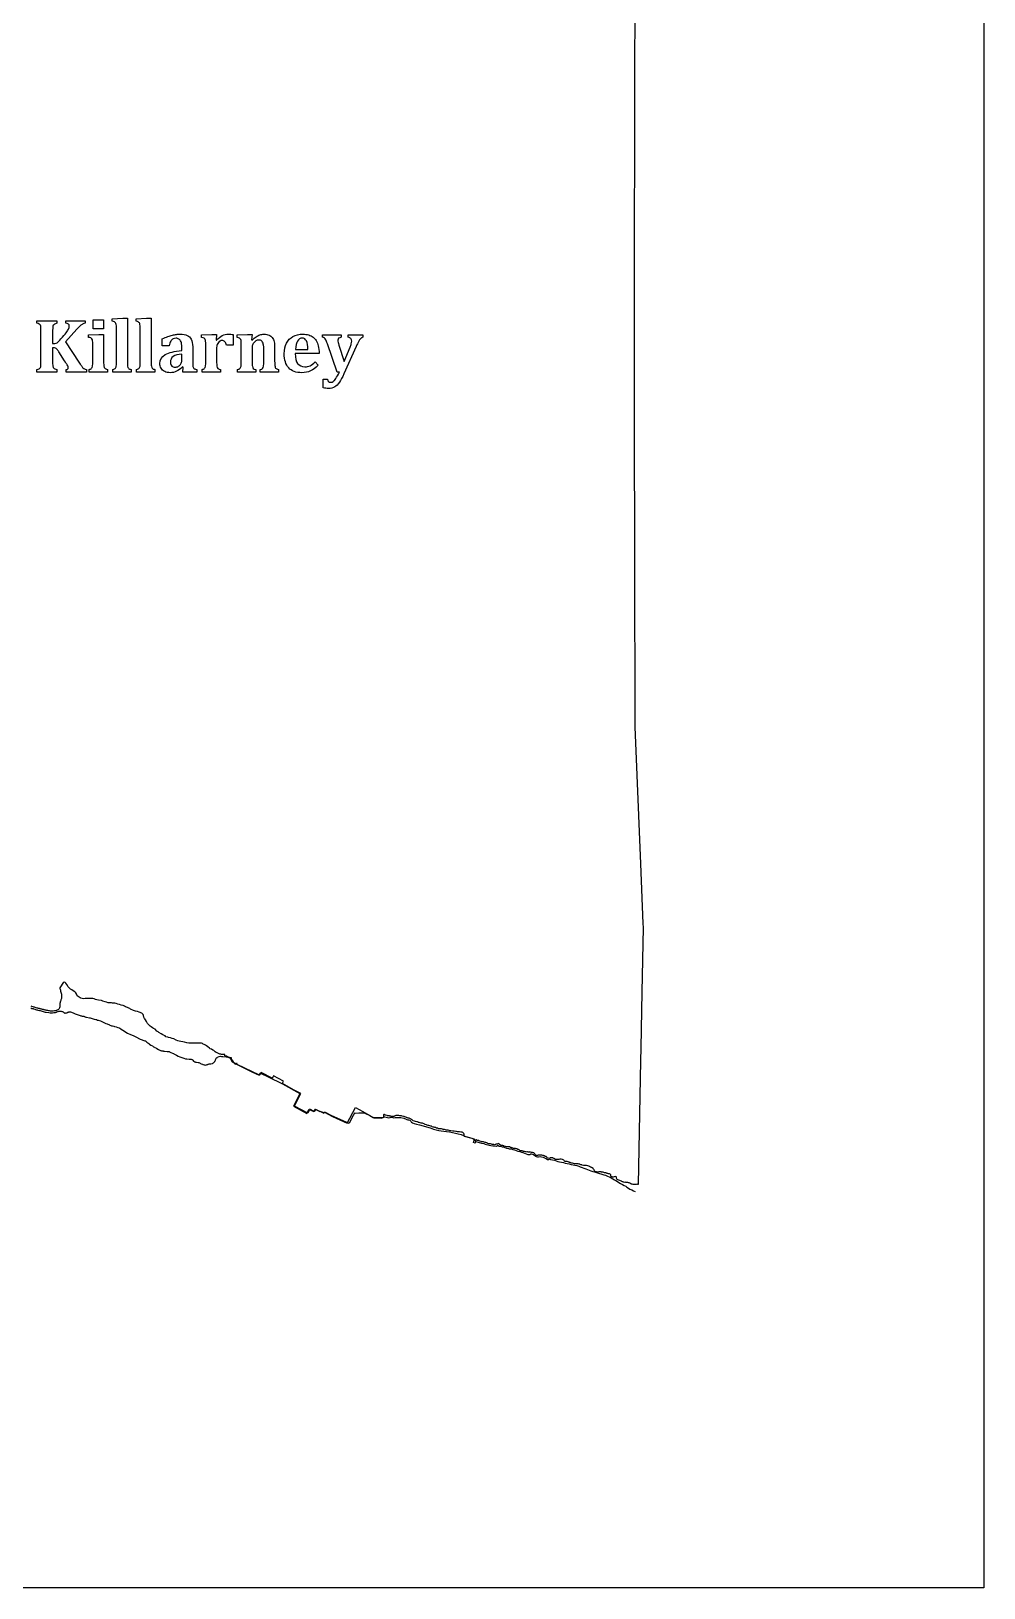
# Model space of a CAD drawing. Extents: x 0 to 800, y 146 to 730.
# Drawn here: x 705 to 800, y 146 to 301.3 of the extents above; entities that cross this region are included whole.
import ezdxf

# ---------------------------------------------------------------- set-up
doc = ezdxf.new("R2010")
doc.units = 0
doc.layers.get('0').update_dxf_attribs({"linetype": 'CONTINUOUS'})

msp = doc.modelspace()

# ---------------------------------------------------------------- linework, layer by layer
at = {"color": 7}
for points in [[(0, 730), (800, 730), (800, 146), (0, 146), (0, 730)], [(705.59056, 272.12548), (705.59056, 272.372984), (707.559312, 272.372984), (707.559312, 272.12548)], [(708.470496, 272.12548), (708.470496, 272.372984), (710.386744, 272.372984), (710.386744, 272.117984)], [(712.209544, 272.470496), (712.209544, 271.551752), (711.18204, 271.551752), (711.18204, 272.470496), (712.209544, 272.470496)], [(713.09808, 272.32424), (713.09808, 272.571744), (714.136832, 272.624224), (714.605584, 272.624224), (714.605792, 268.338)], [(715.46808, 272.32424), (715.46808, 272.571744), (716.506832, 272.624224), (716.975584, 272.624224), (716.975792, 268.338)], [(705.99176, 268.19548), (705.99176, 271.427984)], [(707.154256, 271.427984), (707.154256, 270.092984), (707.232976, 270.092984)], [(709.576744, 271.521768), (708.451744, 270.261768), (709.760792, 268.251752)], [(710.739552, 270.719216), (710.739552, 270.974216), (711.7708, 271.004216), (712.239552, 271.004216), (712.239552, 268.337968)], [(713.521776, 268.337968), (713.521776, 271.262968)], [(715.891776, 268.337968), (715.891776, 271.262968)], [(718.779592, 269.879224), (718.07084, 269.879224), (718.07084, 270.561728)], [(722.004544, 270.719232), (722.004544, 270.974232), (723.03204, 271.004232), (723.504544, 271.004232), (723.45204, 270.438)], [(723.45204, 270.438), (723.50076, 270.42672)], [(725.169512, 270.985496), (725.169512, 269.950496), (724.49076, 269.950496)], [(725.544608, 270.719216), (725.544608, 270.974216), (726.572104, 271.004216), (727.044608, 271.004216), (726.988368, 270.464216), (727.033328, 270.452936)], [(734.05704, 270.726776), (734.05704, 270.974272), (735.928296, 270.974272), (735.928296, 270.726776)], [(736.625816, 270.726776), (736.625816, 270.974272), (738.084568, 270.974272), (738.084568, 270.723024)], [(707.229496, 269.6842), (707.154536, 269.6842), (707.154536, 268.195448)], [(708.350744, 268.379216), (707.776992, 269.264216)], [(711.155816, 268.334248), (711.155816, 270.078)], [(720.032056, 269.39172), (720.032056, 269.747968)], [(720.035792, 268.401752), (720.035792, 269.024248)], [(721.11584, 269.77796), (721.11584, 268.315456)], [(722.420736, 268.334232), (722.420736, 269.87548)], [(723.504472, 269.534232), (723.504472, 268.337984)], [(725.9608, 268.334216), (725.9608, 269.875464)], [(727.044544, 269.78172), (727.044544, 268.337968)], [(728.207064, 268.334248), (728.207064, 269.335496)], [(729.290856, 269.710416), (729.290856, 268.33792)], [(733.719512, 269.103032), (731.342008, 269.103032)], [(731.360792, 269.508), (732.609544, 269.508)], [(735.744544, 267.254272), (735.530792, 267.254272), (734.55204, 270.07052)], [(735.684544, 269.954272), (736.224544, 268.31552), (736.820792, 269.751776)], [(737.420816, 269.808024), (736.198296, 267.085496)], [(707.559216, 267.501736), (707.559216, 267.254232), (705.590464, 267.254232), (705.590464, 267.501736)], [(710.52204, 267.498), (710.52204, 267.254248), (708.489544, 267.254248), (708.489544, 267.501752)], [(712.614528, 267.50176), (712.614528, 267.254256), (710.784528, 267.254256), (710.784544, 267.501752)], [(714.980776, 267.501752), (714.980776, 267.254248), (713.143272, 267.254248), (713.143272, 267.501752)], [(717.350776, 267.501752), (717.350776, 267.254248), (715.513272, 267.254248), (715.513272, 267.501752)], [(720.159544, 267.745496), (720.103304, 267.764216)], [(721.520808, 267.501736), (721.520808, 267.254232), (720.125808, 267.254232), (720.159544, 267.745496)], [(723.90196, 267.501736), (723.90196, 267.254232), (722.053208, 267.254232), (722.053208, 267.501736)], [(727.404528, 267.50172), (727.404528, 267.254216), (725.593272, 267.254216), (725.593272, 267.50172)], [(729.669544, 267.254248), (727.850792, 267.254248), (727.850792, 267.501752)], [(729.669584, 267.501656), (729.669544, 267.254248)], [(733.318264, 268.266784), (733.62204, 267.936752)], [(734.128296, 265.686776), (734.128296, 266.545528), (734.548296, 266.545528)]]:
    msp.add_lwpolyline(points, dxfattribs=at)
at = {"color": 1}
for points in [[(765.2, 303.159375), (765.184375, 297.759375), (765.175, 295.190625), (765.159375, 288.690625), (765.140625, 282.5125), (765.11875, 274.11875), (765.1375, 262.04375), (765.1375, 261.2), (765.159375, 249.59375), (765.159375, 248.75), (765.1875, 231.86875), (765.75625, 218.2125), (766.003125, 212.26875), (766.021875, 211.865625), (765.9, 205.415625), (765.796875, 199.84375), (765.771875, 198.55), (765.771875, 198.553125), (765.771875, 198.55), (765.546875, 186.215625)], [(765.546875, 186.215625), (765.503125, 186.24375), (765.425, 186.253125), (765.340625, 186.24375), (765.3, 186.23125), (765.228125, 186.215625), (765.175, 186.221875), (765.090625, 186.234375), (765.025, 186.240625), (764.940625, 186.25), (764.884375, 186.2625), (764.7875, 186.309375), (764.7, 186.35), (764.6375, 186.384375), (764.56875, 186.396875), (764.515625, 186.421875), (764.365625, 186.421875), (764.290625, 186.44375), (764.25625, 186.45), (764.16875, 186.440625), (764.0875, 186.459375), (764.040625, 186.4875), (763.9875, 186.509375), (763.896875, 186.528125), (763.875, 186.546875), (763.784375, 186.58125), (763.715625, 186.6125), (763.5, 186.696875), (763.44375, 186.734375), (763.36875, 186.86875), (763.36875, 186.953125), (763.35625, 186.990625), (763.228125, 187.028125), (763.146875, 187.003125), (763.05625, 186.959375), (763.015625, 186.959375), (762.9875, 186.971875), (762.95625, 186.978125), (762.85625, 187.00625), (762.821875, 187.046875), (762.809375, 187.084375), (762.815625, 187.153125), (762.815625, 187.18125), (762.809375, 187.20625), (762.746875, 187.2625), (762.66875, 187.29375), (762.590625, 187.3), (762.50625, 187.309375), (762.421875, 187.33125), (762.39375, 187.35), (762.309375, 187.38125), (762.1875, 187.4), (762.121875, 187.41875), (762.040625, 187.446875), (761.934375, 187.465625), (761.875, 187.475), (761.834375, 187.490625), (761.746875, 187.49375), (761.684375, 187.49375), (761.609375, 187.48125), (761.496875, 187.475), (761.36875, 187.48125), (761.3, 187.49375), (761.2375, 187.528125), (761.203125, 187.56875), (761.18125, 187.60625), (761.13125, 187.7), (761.0875, 187.76875), (761.04375, 187.8125), (760.878125, 187.91875), (760.771875, 187.965625), (760.665625, 188.021875), (760.6, 188.059375), (760.509375, 188.090625), (760.365625, 188.115625), (760.284375, 188.128125), (760.071875, 188.1375), (759.959375, 188.153125), (759.94375, 188.1625), (759.90625, 188.175), (759.8125, 188.190625), (759.765625, 188.209375), (759.70625, 188.246875), (759.6625, 188.259375), (759.55625, 188.275), (759.4875, 188.2875), (759.434375, 188.29375), (759.35625, 188.296875), (759.178125, 188.296875), (759.08125, 188.3125), (759, 188.34375), (758.909375, 188.3625), (758.834375, 188.38125), (758.7375, 188.415625), (758.69375, 188.41875), (758.65625, 188.440625), (758.621875, 188.465625), (758.553125, 188.4875), (758.453125, 188.521875), (758.39375, 188.525), (758.325, 188.521875), (758.278125, 188.521875), (758.221875, 188.53125), (758.18125, 188.571875), (758.15, 188.615625), (758.109375, 188.665625), (757.975, 188.725), (757.846875, 188.753125), (757.753125, 188.75), (757.709375, 188.740625), (757.6375, 188.728125), (757.6125, 188.73125), (757.51875, 188.71875), (757.409375, 188.7125), (757.403125, 188.7125), (757.365625, 188.721875), (757.30625, 188.7375), (757.215625, 188.778125), (757.15, 188.815625), (757.11875, 188.834375), (757.065625, 188.8625), (757.021875, 188.88125), (756.978125, 188.890625), (756.86875, 188.88125), (756.759375, 188.88125), (756.7125, 188.865625), (756.640625, 188.8375), (756.546875, 188.84375), (756.521875, 188.846875), (756.4625, 188.9), (756.425, 188.940625), (756.39375, 188.975), (756.3625, 189.00625), (756.334375, 189.015625), (756.26875, 189.03125), (756.159375, 189.090625), (756.090625, 189.115625), (756.034375, 189.128125), (755.93125, 189.140625), (755.815625, 189.15), (755.721875, 189.15), (755.678125, 189.159375), (755.621875, 189.15), (755.5625, 189.146875), (755.5, 189.13125), (755.425, 189.11875), (755.33125, 189.1375), (755.25625, 189.221875), (755.2375, 189.271875), (755.209375, 189.325), (755.165625, 189.365625), (755.115625, 189.39375), (755.003125, 189.409375), (754.903125, 189.41875), (754.803125, 189.440625), (754.74375, 189.46875), (754.725, 189.478125), (754.653125, 189.459375), (754.59375, 189.459375), (754.54375, 189.471875), (754.509375, 189.471875), (754.44375, 189.4625), (754.3625, 189.484375), (754.284375, 189.496875), (754.1875, 189.51875), (754.10625, 189.534375), (754.08125, 189.5375), (754.04375, 189.553125), (754.009375, 189.565625), (753.965625, 189.571875), (753.915625, 189.571875), (753.875, 189.58125), (753.834375, 189.575), (753.775, 189.584375), (753.725, 189.628125), (753.66875, 189.675), (753.609375, 189.703125), (753.5375, 189.734375), (753.440625, 189.778125), (753.3625, 189.790625), (753.2875, 189.80625), (753.2375, 189.809375), (753.203125, 189.809375), (753.1, 189.828125), (753.0375, 189.846875), (752.996875, 189.865625), (752.965625, 189.878125), (752.903125, 189.8875), (752.859375, 189.903125), (752.809375, 189.925), (752.778125, 189.95), (752.73125, 189.978125), (752.6375, 190), (752.571875, 189.990625), (752.5, 189.978125), (752.396875, 189.98125), (752.31875, 190.00625), (752.265625, 190.028125), (752.184375, 190.0625), (752.153125, 190.075), (752.109375, 190.09375), (752.046875, 190.103125), (752.00625, 190.103125), (751.95625, 190.109375), (751.8875, 190.121875), (751.834375, 190.146875), (751.765625, 190.184375), (751.71875, 190.228125), (751.66875, 190.28125), (751.5875, 190.303125), (751.528125, 190.275), (751.50625, 190.253125), (751.415625, 190.253125), (751.35, 190.24375), (751.3, 190.215625), (751.234375, 190.2), (751.1375, 190.20625), (751.05625, 190.21875), (750.98125, 190.234375), (750.90625, 190.246875), (750.809375, 190.271875), (750.7125, 190.28125), (750.625, 190.29375), (750.553125, 190.3125), (750.50625, 190.340625), (750.45625, 190.378125), (750.4125, 190.396875), (750.340625, 190.40625), (750.2625, 190.43125), (750.18125, 190.45), (750.109375, 190.46875), (750.034375, 190.478125), (749.946875, 190.5), (749.865625, 190.521875), (749.7625, 190.54375), (749.69375, 190.578125), (749.634375, 190.603125), (749.575, 190.6125), (749.50625, 190.621875), (749.45, 190.64375), (749.409375, 190.66875), (749.384375, 190.690625), (749.35625, 190.709375), (749.26875, 190.35), (749.125, 190.40625), (749.2125, 190.7625), (748.21875, 191.03125), (748.19375, 191.121875), (748.184375, 191.20625), (748.16875, 191.234375), (748.1375, 191.325), (748.096875, 191.378125), (748.065625, 191.425), (748, 191.44375), (747.940625, 191.453125), (747.859375, 191.453125), (747.715625, 191.471875), (747.646875, 191.48125), (747.50625, 191.490625), (747.415625, 191.503125), (747.35625, 191.51875), (747.1875, 191.5375), (747.046875, 191.55), (746.846875, 191.584375), (746.75625, 191.5875), (746.6875, 191.609375), (746.596875, 191.634375), (746.565625, 191.64375), (746.39375, 191.6625), (746.321875, 191.675), (746.234375, 191.7), (746.1, 191.721875), (746.03125, 191.746875), (745.9125, 191.775), (745.746875, 191.778125), (745.61875, 191.7875), (745.528125, 191.83125), (745.415625, 191.859375), (745.3125, 191.9), (745.271875, 191.91875), (745.190625, 191.9375), (745.096875, 191.959375), (744.990625, 191.99375), (744.9125, 192.034375), (744.915625, 192.04375), (744.853125, 192.059375), (744.753125, 192.071875), (744.6625, 192.1), (744.603125, 192.11875), (744.48125, 192.15625), (744.41875, 192.175), (744.29375, 192.221875), (744.228125, 192.259375), (744.19375, 192.26875), (744.1, 192.303125), (744.025, 192.334375), (743.9125, 192.346875), (743.803125, 192.375), (743.690625, 192.403125), (743.634375, 192.421875), (743.590625, 192.446875), (743.528125, 192.46875), (743.4625, 192.4875), (743.3375, 192.5125), (743.228125, 192.53125), (743.103125, 192.571875), (742.9875, 192.675), (742.940625, 192.715625), (742.89375, 192.753125), (742.85, 192.7875), (742.778125, 192.815625), (742.6875, 192.8375), (742.60625, 192.853125), (742.55, 192.875), (742.478125, 192.9), (742.41875, 192.9125), (742.359375, 192.940625), (742.271875, 192.984375), (742.2125, 192.996875), (742.1375, 193.0125), (742, 193.053125), (741.925, 193.065625), (741.83125, 193.084375), (741.765625, 193.090625), (741.68125, 193.1), (741.60625, 193.109375), (741.503125, 193.1125), (741.3875, 193.103125), (741.2875, 193.0625), (741.240625, 193.025), (741.14375, 193.00625), (741.04375, 193.009375), (740.984375, 193.015625), (740.921875, 193.021875), (740.865625, 193.034375), (740.784375, 193.053125), (740.740625, 193.0625), (740.7, 193.071875), (740.615625, 193.075), (740.55625, 193.090625), (740.50625, 193.103125), (740.390625, 193.1375), (740.328125, 193.159375), (740.275, 193.178125), (740.23125, 193.196875), (740.196875, 193.20625), (740.171875, 193.2125), (740.153125, 193.16875), (740.146875, 193.11875), (740.153125, 193.034375), (740.125, 192.875), (739.115625, 192.89375), (738.784375, 193.09375), (738.7, 193.1375), (738.609375, 193.184375), (738.50625, 193.221875), (738.446875, 193.253125), (738.371875, 193.278125), (738.240625, 193.328125), (738.115625, 193.3375), (737.9875, 193.34375), (737.678125, 193.353125), (737.36875, 193.325), (737.24375, 193.334375), (737, 192.88125), (736.70625, 192.30625), (734.978125, 193.09375), (734.30625, 193.459375), (734.25625, 193.34375), (733.859375, 193.525), (733.840625, 193.471875), (733.35, 193.696875), (733.240625, 193.509375), (732.784375, 193.728125), (732.5875, 193.340625), (731.259375, 194.025), (731.884375, 195.30625), (731.15625, 195.68125), (730.059375, 196.2875), (730.115625, 196.39375), (730.1875, 196.54375), (729.171875, 197.05625), (729.109375, 196.95), (729.053125, 196.828125), (727.934375, 197.3875), (727.903125, 197.365625), (727.771875, 197.128125), (725.55625, 198.190625), (725.56875, 198.228125), (725.534375, 198.246875), (725.546875, 198.28125), (725.48125, 198.3125), (725.4375, 198.246875), (725.3875, 198.284375), (725.371875, 198.29375), (725.309375, 198.321875), (725.26875, 198.35625), (725.21875, 198.40625), (725.184375, 198.475), (725.1375, 198.521875), (725.109375, 198.53125), (725.046875, 198.659375), (725.003125, 198.74375), (725.003125, 198.775), (724.996875, 198.8125), (724.9875, 198.853125), (724.959375, 198.86875), (724.909375, 198.86875), (724.84375, 198.878125), (724.803125, 198.8875), (724.75625, 198.8875), (724.684375, 198.91875), (724.603125, 198.946875), (724.578125, 198.965625), (724.496875, 199.01875), (724.315625, 199.05625), (724.328125, 199.190625), (724.15, 199.190625), (723.975, 199.209375), (723.909375, 199.228125), (723.825, 199.2375), (723.759375, 199.275), (723.55625, 199.35), (723.453125, 199.3875), (723.3625, 199.453125), (723.315625, 199.496875), (723.21875, 199.590625), (723.115625, 199.6375), (722.9875, 199.7125), (722.871875, 199.759375), (722.78125, 199.834375), (722.640625, 199.96875), (722.509375, 200.0625), (722.409375, 200.128125), (722.26875, 200.175), (722.146875, 200.240625), (722.103125, 200.2875), (722.009375, 200.325), (721.628125, 200.325), (721.453125, 200.315625), (721.284375, 200.315625), (720.71875, 200.334375), (720.53125, 200.3625), (720.3, 200.409375), (720.121875, 200.446875), (719.946875, 200.475), (719.76875, 200.5125), (719.628125, 200.559375), (719.4625, 200.63125), (719.246875, 200.74375), (719.08125, 200.8), (718.90625, 200.85625), (718.690625, 200.89375), (718.64375, 200.9125), (718.45625, 200.96875), (718.36875, 201.05625), (718.21875, 201.1125), (718.128125, 201.159375), (717.959375, 201.246875), (717.746875, 201.396875), (717.684375, 201.453125), (717.553125, 201.528125), (717.375, 201.70625), (717.20625, 201.790625), (717.125, 201.8375), (716.984375, 201.940625), (716.871875, 202.021875), (716.734375, 202.153125), (716.603125, 202.29375), (716.509375, 202.48125), (716.446875, 202.575), (716.4375, 202.621875), (716.325, 202.79375), (716.240625, 202.925), (716.2125, 203.1), (716.1875, 203.175), (716.046875, 203.30625), (715.796875, 203.428125), (715.61875, 203.475), (715.403125, 203.5125), (715.21875, 203.56875), (714.91875, 203.728125), (714.840625, 203.775), (714.740625, 203.81875), (714.628125, 203.884375), (714.51875, 203.93125), (714.425, 203.959375), (714.33125, 204.00625), (714.18125, 204.071875), (713.9875, 204.11875), (713.809375, 204.184375), (713.6625, 204.221875), (713.503125, 204.296875), (713.365625, 204.30625), (713.13125, 204.325), (713.021875, 204.34375), (712.703125, 204.3625), (712.5375, 204.428125), (712.38125, 204.45625), (712.146875, 204.509375), (712.009375, 204.565625), (711.7375, 204.61875), (711.559375, 204.646875), (711.421875, 204.69375), (711.290625, 204.740625), (711.146875, 204.7875), (710.965625, 204.778125), (710.7625, 204.778125), (710.575, 204.7875), (710.4125, 204.778125), (710.271875, 204.753125), (710.09375, 204.7875), (709.971875, 204.825), (709.89375, 204.85625), (709.790625, 204.90625), (709.6875, 204.978125), (709.6125, 205.05625), (709.565625, 205.16875), (709.4625, 205.346875), (709.353125, 205.43125), (709.190625, 205.55625), (709.0625, 205.64375), (708.946875, 205.71875), (708.83125, 205.8125), (708.703125, 205.95625), (708.575, 206.16875), (708.471875, 206.3125), (708.365625, 206.396875), (708.246875, 206.390625), (708.240625, 206.409375), (707.865625, 205.85), (707.8875, 205.78125), (707.91875, 205.7), (707.928125, 205.6125), (707.940625, 205.515625), (707.9875, 205.40625), (708.00625, 205.303125), (708.021875, 205.215625), (708.03125, 205.090625), (708.03125, 204.915625), (708.034375, 204.853125), (708.03125, 204.778125), (707.98125, 204.640625), (707.95625, 204.575), (707.9375, 204.521875), (707.89375, 204.4), (707.890625, 204.3625), (707.88125, 204.3), (707.875, 204.240625), (707.88125, 204.175), (707.88125, 204.090625), (707.875, 204.015625), (707.865625, 203.946875), (707.840625, 203.85625), (707.815625, 203.78125), (707.7875, 203.7125), (707.728125, 203.690625), (707.603125, 203.61875), (707.578125, 203.6), (707.53125, 203.578125), (707.46875, 203.559375), (707.4125, 203.54375), (707.328125, 203.540625), (707.203125, 203.521875), (707.11875, 203.521875), (707.05, 203.525), (706.94375, 203.53125), (706.85625, 203.54375), (706.771875, 203.55), (706.68125, 203.56875), (706.584375, 203.58125), (706.5, 203.60625), (706.45625, 203.60625), (706.403125, 203.61875), (706.340625, 203.64375), (706.284375, 203.65625), (706.240625, 203.665625), (706.19375, 203.68125), (706.134375, 203.69375), (706.06875, 203.703125), (706.003125, 203.728125), (705.946875, 203.7375), (705.8875, 203.75), (705.828125, 203.76875), (705.728125, 203.7875), (705.68125, 203.8), (705.60625, 203.828125), (705.503125, 203.853125), (705.40625, 203.884375), (705.340625, 203.9), (705.2625, 203.93125), (705.20625, 203.946875), (705.078125, 203.9875), (704.996875, 204.00625)]]:
    msp.add_lwpolyline(points, dxfattribs=at)
at = {"color": 3}
msp.add_lwpolyline([(704.96875, 203.840625), (705.084375, 203.796875), (705.140625, 203.78125), (705.215625, 203.765625), (705.259375, 203.75625), (705.3875, 203.725), (705.459375, 203.696875), (705.55, 203.6625), (705.575, 203.653125), (705.625, 203.64375), (705.690625, 203.628125), (705.8375, 203.58125), (705.9125, 203.56875), (706.225, 203.471875), (706.409375, 203.428125), (706.525, 203.403125), (706.76875, 203.36875), (706.909375, 203.35625), (707.1, 203.35), (707.153125, 203.353125), (707.26875, 203.371875), (707.384375, 203.38125), (707.425, 203.39375), (707.534375, 203.41875), (707.5875, 203.440625), (707.65625, 203.478125), (707.709375, 203.49375), (707.759375, 203.503125), (707.95, 203.509375), (707.996875, 203.50625), (708.075, 203.496875), (708.128125, 203.4875), (708.15, 203.478125), (708.19375, 203.453125), (708.228125, 203.425), (708.25625, 203.3875), (708.296875, 203.3625), (708.3375, 203.34375), (708.384375, 203.33125), (708.409375, 203.328125), (708.475, 203.340625), (708.5, 203.3375), (708.55, 203.34375), (708.6, 203.359375), (708.621875, 203.371875), (708.68125, 203.4125), (708.725, 203.43125), (708.74375, 203.4375), (708.890625, 203.4375), (708.94375, 203.434375), (709.034375, 203.415625), (709.10625, 203.39375), (709.215625, 203.35625), (709.409375, 203.265625), (709.5125, 203.203125), (709.584375, 203.175), (709.9, 203.071875), (709.971875, 203.053125), (710.04375, 203.0375), (710.090625, 203.028125), (710.1875, 203.021875), (710.2625, 203.0125), (710.309375, 202.996875), (710.33125, 202.9875), (710.453125, 202.928125), (710.5, 202.909375), (710.528125, 202.903125), (710.815625, 202.85625), (710.8875, 202.8375), (711.08125, 202.778125), (711.296875, 202.734375), (711.4625, 202.69375), (711.5375, 202.671875), (711.625, 202.634375), (711.709375, 202.603125), (711.909375, 202.5375), (712.05, 202.48125), (712.190625, 202.415625), (712.33125, 202.34375), (712.38125, 202.321875), (712.459375, 202.29375), (712.5875, 202.240625), (712.815625, 202.140625), (712.865625, 202.125), (712.95625, 202.084375), (713.025, 202.0625), (713.09375, 202.05), (713.10625, 202.05), (713.2625, 202.009375), (713.33125, 201.99375), (713.475, 201.946875), (713.640625, 201.9), (713.784375, 201.85), (713.8625, 201.8125), (713.95, 201.7625), (714.096875, 201.66875), (714.1625, 201.634375), (714.61875, 201.321875), (714.91875, 201.196875), (715.18125, 201.075), (715.440625, 200.946875), (715.884375, 200.709375), (716.346875, 200.56875), (716.3875, 200.55625), (716.40625, 200.546875), (716.5375, 200.434375), (716.740625, 200.275), (716.809375, 200.228125), (716.95625, 200.134375), (717.096875, 200.05), (717.221875, 199.971875), (717.296875, 199.909375), (717.340625, 199.8875), (717.434375, 199.85), (717.478125, 199.825), (717.546875, 199.78125), (717.715625, 199.684375), (717.78125, 199.65), (717.896875, 199.603125), (717.9375, 199.590625), (718.003125, 199.575), (718.165625, 199.54375), (718.21875, 199.5375), (718.321875, 199.53125), (718.578125, 199.5), (718.646875, 199.49375), (718.715625, 199.49375), (718.759375, 199.48125), (718.821875, 199.45625), (718.8625, 199.434375), (718.94375, 199.3875), (719.090625, 199.321875), (719.19375, 199.284375), (719.240625, 199.259375), (719.31875, 199.2125), (719.490625, 199.115625), (719.653125, 199.03125), (719.83125, 198.953125), (719.940625, 198.915625), (720.05, 198.884375), (720.228125, 198.840625), (720.415625, 198.778125), (720.440625, 198.778125), (720.55, 198.759375), (720.7625, 198.74375), (720.85625, 198.73125), (720.953125, 198.728125), (720.978125, 198.725), (721.040625, 198.69375), (721.059375, 198.68125), (721.121875, 198.615625), (721.209375, 198.5375), (721.26875, 198.496875), (721.3125, 198.471875), (721.35, 198.45625), (721.390625, 198.44375), (721.48125, 198.425), (721.671875, 198.4), (721.721875, 198.3875), (721.809375, 198.359375), (721.871875, 198.325), (721.890625, 198.3125), (721.975, 198.275), (722.084375, 198.215625), (722.125, 198.2), (722.15, 198.190625), (722.2625, 198.159375), (722.303125, 198.15), (722.325, 198.15), (722.371875, 198.146875), (722.490625, 198.15), (722.571875, 198.184375), (722.6125, 198.2125), (722.653125, 198.228125), (722.7, 198.240625), (722.771875, 198.25625), (722.81875, 198.2625), (722.8875, 198.2625), (722.934375, 198.265625), (723.05, 198.2875), (723.096875, 198.3), (723.1375, 198.321875), (723.19375, 198.35625), (723.228125, 198.3875), (723.2625, 198.421875), (723.325, 198.509375), (723.36875, 198.59375), (723.38125, 198.615625), (723.396875, 198.6625), (723.4125, 198.734375), (723.425, 198.75625), (723.46875, 198.815625), (723.503125, 198.85), (723.540625, 198.878125), (723.578125, 198.903125), (723.6, 198.915625), (723.75, 199.003125), (723.9, 199.034375), (723.996875, 199.003125), (724.1375, 198.990625), (724.45, 198.946875), (724.5625, 198.95), (724.865625, 198.8375), (725.0625, 198.4625), (725.175, 198.384375), (725.365625, 198.21875), (725.415625, 198.25), (727.00625, 197.459375), (727.74375, 197.121875), (727.890625, 197.346875), (728.646875, 196.978125), (730.065625, 196.25625), (731.8125, 195.315625), (731.171875, 194.0375), (732.5125, 193.325), (732.73125, 193.709375), (733.18125, 193.51875), (733.35625, 193.74375), (734.19375, 193.34375), (734.265625, 193.428125), (735.065625, 193.025), (736.503125, 192.334375), (737.353125, 193.9125), (738.06875, 193.49375), (739.171875, 192.89375), (739.925, 192.85), (740.003125, 192.86875), (740.1, 192.915625), (740.175, 192.965625), (740.271875, 192.99375), (740.403125, 192.953125), (740.55, 192.90625), (740.68125, 192.884375), (740.803125, 192.90625), (740.890625, 192.959375), (740.98125, 192.94375), (741.084375, 192.909375), (741.175, 192.8875), (741.3, 192.896875), (741.396875, 192.915625), (741.53125, 192.91875), (741.671875, 192.915625), (741.875, 192.896875), (742.16875, 192.828125), (742.4, 192.753125), (742.46875, 192.7125), (742.571875, 192.678125), (742.659375, 192.66875), (742.7625, 192.640625), (742.8375, 192.59375), (742.878125, 192.5375), (742.909375, 192.484375), (742.95, 192.4375), (743.046875, 192.390625), (743.2, 192.325), (743.41875, 192.246875), (743.740625, 192.165625), (744.7875, 191.878125), (745.115625, 191.759375), (745.65625, 191.6125), (745.903125, 191.565625), (746.41875, 191.51875), (746.71875, 191.46875), (747.021875, 191.415625), (747.334375, 191.34375), (747.6, 191.284375), (747.8875, 191.20625), (748.125, 191.1125), (748.246875, 191.05625), (749.040625, 190.815625), (749.23125, 190.728125), (749.253125, 190.659375), (749.284375, 190.5875), (749.346875, 190.53125), (749.44375, 190.49375), (749.58125, 190.453125), (749.91875, 190.346875), (749.959375, 190.3375), (750.1375, 190.30625), (750.271875, 190.2625), (750.409375, 190.234375), (750.534375, 190.178125), (750.671875, 190.140625), (750.85, 190.1125), (751.040625, 190.084375), (751.21875, 190.08125), (751.40625, 190.05625), (751.525, 190.10625), (751.56875, 190.103125), (751.640625, 190.05625), (751.684375, 190.04375), (751.771875, 190.046875), (751.8125, 190.0375), (751.984375, 189.984375), (752.075, 189.984375), (752.24375, 189.921875), (752.41875, 189.8625), (752.590625, 189.8125), (752.68125, 189.8), (752.859375, 189.78125), (753.03125, 189.725), (753.196875, 189.671875), (753.359375, 189.60625), (753.540625, 189.559375), (753.71875, 189.5125), (753.89375, 189.46875), (754.01875, 189.415625), (754.35625, 189.290625), (754.525, 189.234375), (754.659375, 189.2125), (754.746875, 189.228125), (754.81875, 189.278125), (754.859375, 189.290625), (754.903125, 189.284375), (755.028125, 189.2375), (755.19375, 189.159375), (755.325, 189.05), (755.3625, 189.03125), (755.49375, 188.990625), (755.596875, 188.98125), (755.7625, 189.015625), (755.896875, 188.99375), (756.075, 188.953125), (756.265625, 188.86875), (756.38125, 188.784375), (756.50625, 188.721875), (756.596875, 188.70625), (756.640625, 188.7125), (756.715625, 188.75), (756.80625, 188.7375), (756.99375, 188.696875), (757.18125, 188.65), (757.3625, 188.6), (757.5375, 188.53125), (757.70625, 188.478125), (757.896875, 188.446875), (758.084375, 188.415625), (758.265625, 188.365625), (758.465625, 188.325), (758.65, 188.284375), (758.85, 188.2375), (759.046875, 188.190625), (759.225, 188.15625), (759.415625, 188.1125), (759.60625, 188.05625), (759.759375, 188), (759.94375, 187.925), (760.1125, 187.84375), (760.303125, 187.775), (760.46875, 187.71875), (760.640625, 187.65), (760.821875, 187.58125), (761.0125, 187.53125), (761.19375, 187.48125), (761.371875, 187.421875), (761.565625, 187.3625), (761.921875, 187.2625), (762.115625, 187.209375), (762.290625, 187.153125), (762.459375, 187.065625), (762.64375, 186.99375), (762.825, 186.903125), (762.99375, 186.809375), (763.165625, 186.709375), (763.3, 186.628125), (763.4625, 186.51875), (763.621875, 186.425), (763.7875, 186.33125), (763.96875, 186.228125), (764.14375, 186.14375), (764.3125, 186.053125), (764.41875, 185.96875), (764.565625, 185.86875), (764.71875, 185.778125), (764.890625, 185.6875), (765.059375, 185.609375), (765.225, 185.54375)], dxfattribs=at)
at = {"color": 7}
for points in [[(705.81368, 272.041104), (705.75992, 272.072384), (705.68556, 272.100464), (705.59056, 272.12548)], [(705.93368, 271.919232), (705.90744, 271.969232), (705.86744, 272.009856), (705.81368, 272.041104)], [(705.9824, 271.724232), (705.976, 271.804232), (705.95992, 271.869224), (705.93368, 271.919232)], [(705.99176, 271.427984), (705.99176, 271.54548), (705.98856, 271.644224), (705.9824, 271.724232)], [(707.169296, 271.746736), (707.159296, 271.676736), (707.154256, 271.57048), (707.154256, 271.427984)], [(707.219936, 271.919232), (707.196176, 271.874192), (707.179296, 271.816728), (707.169296, 271.746736)], [(707.32868, 272.03548), (707.27996, 272.003), (707.24368, 271.9642), (707.219936, 271.919232)], [(707.559312, 272.12548), (707.454304, 272.09796), (707.377432, 272.06796), (707.32868, 272.03548)], [(708.719872, 272.04676), (708.661152, 272.09676), (708.577992, 272.123), (708.470496, 272.12548)], [(708.807992, 271.840504), (708.807992, 271.928), (708.778632, 271.996752), (708.719872, 272.04676)], [(708.757352, 271.591128), (708.791112, 271.67488), (708.807992, 271.758), (708.807992, 271.840504)], [(709.910496, 271.86864), (709.822992, 271.78992), (709.711744, 271.674256), (709.576744, 271.521768)], [(710.142992, 272.039264), (710.075472, 272.004224), (709.997992, 271.947384), (709.910496, 271.86864)], [(710.386744, 272.117984), (710.291736, 272.100464), (710.210488, 272.074224), (710.142992, 272.039264)], [(713.326832, 272.25672), (713.279312, 272.28168), (713.20308, 272.30424), (713.09808, 272.32424)], [(713.437456, 272.157344), (713.411216, 272.198624), (713.374336, 272.231744), (713.326832, 272.25672)], [(713.493696, 271.992344), (713.482416, 272.061064), (713.463696, 272.116088), (713.437456, 272.157344)], [(713.516176, 271.737344), (713.512176, 271.838584), (713.504896, 271.923584), (713.493696, 271.992344)], [(713.521776, 271.262968), (713.521776, 271.47796), (713.520176, 271.636088), (713.516176, 271.737344)], [(715.696832, 272.25672), (715.649312, 272.28168), (715.57308, 272.30424), (715.46808, 272.32424)], [(715.807456, 272.157344), (715.781216, 272.198624), (715.744336, 272.231744), (715.696832, 272.25672)], [(715.863696, 271.992344), (715.852416, 272.061064), (715.833696, 272.116088), (715.807456, 272.157344)], [(715.886176, 271.737344), (715.882176, 271.838584), (715.874896, 271.923584), (715.863696, 271.992344)], [(715.891776, 271.262968), (715.891776, 271.47796), (715.890176, 271.636088), (715.886176, 271.737344)], [(707.506728, 270.130504), (707.574248, 270.155464), (707.6436, 270.200504), (707.714856, 270.265504)], [(707.714856, 270.265504), (707.786136, 270.330544), (707.9236, 270.482376), (708.127352, 270.721128)], [(708.127352, 270.721128), (708.331104, 270.95988), (708.4786, 271.143624), (708.569856, 271.272384)], [(708.569856, 271.272384), (708.661104, 271.401128), (708.7236, 271.507376), (708.757352, 271.591128)], [(710.947672, 270.657376), (710.893912, 270.681136), (710.824552, 270.701776), (710.739552, 270.719216)], [(711.075176, 270.554248), (711.043896, 270.599208), (711.001416, 270.633608), (710.947672, 270.657376)], [(711.138936, 270.374248), (711.127656, 270.449208), (711.106456, 270.509248), (711.075176, 270.554248)], [(711.155816, 270.078), (711.155816, 270.200496), (711.150216, 270.299248), (711.138936, 270.374248)], [(718.07084, 270.561728), (718.30084, 270.664224), (718.492088, 270.742968), (718.644592, 270.797976)], [(718.644592, 270.797976), (718.797088, 270.852936), (718.947712, 270.898592), (719.096464, 270.934848)], [(718.929592, 270.342352), (718.862072, 270.231096), (718.812088, 270.07672), (718.779592, 269.879224)], [(719.156464, 270.569224), (719.072712, 270.529224), (718.997088, 270.453592), (718.929592, 270.342352)], [(719.096464, 270.934848), (719.245216, 270.971088), (719.378336, 270.996688), (719.49584, 271.011728)], [(719.454592, 270.629224), (719.339584, 270.629224), (719.240216, 270.609224), (719.156464, 270.569224)], [(719.75084, 270.552344), (719.668336, 270.603544), (719.569584, 270.629224), (719.454592, 270.629224)], [(719.49584, 271.011728), (719.613336, 271.026688), (719.73084, 271.034208), (719.848336, 271.034208)], [(719.953336, 270.286088), (719.900856, 270.412336), (719.833336, 270.501088), (719.75084, 270.552344)], [(719.848336, 271.034208), (720.15084, 271.034208), (720.392712, 270.994208), (720.573968, 270.914208)], [(720.032056, 269.747968), (720.032056, 269.980464), (720.005816, 270.15984), (719.953336, 270.286088)], [(720.573968, 270.914208), (720.755208, 270.834208), (720.89084, 270.704208), (720.98084, 270.524208)], [(720.98084, 270.524208), (721.070832, 270.344208), (721.115832, 270.095456), (721.11584, 269.77796)], [(722.257664, 270.631104), (722.208944, 270.664864), (722.124536, 270.694224), (722.004544, 270.719232)], [(722.366416, 270.499856), (722.342656, 270.553616), (722.306416, 270.597352), (722.257664, 270.631104)], [(722.411376, 270.286104), (722.404976, 270.374856), (722.390096, 270.446104), (722.366416, 270.499856)], [(722.420736, 269.87548), (722.420736, 270.06048), (722.417536, 270.197352), (722.411376, 270.286104)], [(723.50076, 270.42672), (723.683256, 270.641712), (723.87076, 270.796712), (724.063256, 270.89172)], [(723.682632, 270.20736), (723.626392, 270.14608), (723.586384, 270.083608), (723.562632, 270.019856)], [(723.866384, 270.349856), (723.800144, 270.316096), (723.73888, 270.268608), (723.682632, 270.20736)], [(724.048256, 270.400496), (723.993296, 270.400496), (723.932632, 270.383616), (723.866384, 270.349856)], [(724.32388, 270.284248), (724.25516, 270.361768), (724.163256, 270.400496), (724.048256, 270.400496)], [(724.063256, 270.89172), (724.255752, 270.986712), (724.464504, 271.034216), (724.689512, 271.034216)], [(724.49076, 269.950496), (724.44828, 270.095496), (724.392632, 270.206744), (724.32388, 270.284248)], [(724.689512, 271.034216), (724.842008, 271.034216), (725.002008, 271.017976), (725.169512, 270.985496)], [(725.797728, 270.631088), (725.749008, 270.664848), (725.664608, 270.694208), (725.544608, 270.719216)], [(725.90648, 270.49984), (725.88272, 270.5536), (725.84648, 270.597336), (725.797728, 270.631088)], [(725.95144, 270.286088), (725.94504, 270.37484), (725.93016, 270.446088), (725.90648, 270.49984)], [(725.9608, 269.875464), (725.9608, 270.060464), (725.9576, 270.197336), (725.95144, 270.286088)], [(727.033328, 270.452936), (727.188328, 270.590432), (727.324576, 270.698552), (727.44208, 270.777312)], [(727.408288, 270.357344), (727.305792, 270.298624), (727.219536, 270.217336), (727.149544, 270.113592)], [(727.704544, 270.445464), (727.609536, 270.445464), (727.510792, 270.416104), (727.408288, 270.357344)], [(727.44208, 270.777312), (727.559576, 270.856032), (727.682704, 270.918552), (727.811456, 270.964808)], [(727.87704, 270.422984), (727.832, 270.437944), (727.774536, 270.445464), (727.704544, 270.445464)], [(727.811456, 270.964808), (727.9402, 271.011048), (728.075832, 271.034168), (728.218328, 271.034168)], [(727.99704, 270.353624), (727.962, 270.384904), (727.92208, 270.408024), (727.87704, 270.422984)], [(728.092664, 270.233624), (728.063944, 270.282344), (728.032024, 270.322368), (727.99704, 270.353624)], [(728.160184, 270.051752), (728.143944, 270.124232), (728.121464, 270.184872), (728.092664, 270.233624)], [(728.218328, 271.034168), (728.423328, 271.034168), (728.593328, 271.004808), (728.728328, 270.94604)], [(728.728328, 270.94604), (728.863328, 270.88732), (728.972704, 270.801664), (729.056456, 270.689168)], [(729.056456, 270.689168), (729.1402, 270.576664), (729.2002, 270.439168), (729.236456, 270.276672)], [(729.236456, 270.276672), (729.272696, 270.114168), (729.290856, 269.925416), (729.290856, 269.710416)], [(730.47392, 270.139872), (730.625168, 270.433616), (730.839544, 270.65612), (731.11704, 270.807376)], [(731.11704, 270.807376), (731.394544, 270.958616), (731.71704, 271.034248), (732.084544, 271.034248)], [(731.565168, 270.351752), (731.451416, 270.156744), (731.383288, 269.875496), (731.360792, 269.508)], [(732.024544, 270.644248), (731.83204, 270.644248), (731.678912, 270.546744), (731.565168, 270.351752)], [(732.459544, 270.363), (732.369536, 270.550496), (732.224536, 270.644248), (732.024544, 270.644248)], [(732.084544, 271.034248), (732.31204, 271.034248), (732.511416, 271.008008), (732.682664, 270.955528)], [(732.609544, 269.508), (732.599544, 269.890496), (732.549544, 270.175496), (732.459544, 270.363)], [(732.682664, 270.955528), (732.853912, 270.903048), (733.000792, 270.829904), (733.123296, 270.736152)], [(733.123296, 270.736152), (733.245792, 270.6424), (733.34704, 270.52928), (733.42704, 270.396784)], [(733.42704, 270.396784), (733.52204, 270.23928), (733.593288, 270.05928), (733.640792, 269.856784)], [(734.246416, 270.646144), (734.195136, 270.684864), (734.13204, 270.711744), (734.05704, 270.726776)], [(734.385168, 270.4774), (734.343888, 270.55116), (734.297664, 270.607392), (734.246416, 270.646144)], [(734.55204, 270.07052), (734.48204, 270.268016), (734.426416, 270.403648), (734.385168, 270.4774)], [(735.669544, 270.62552), (735.614504, 270.58056), (735.58704, 270.513016), (735.58704, 270.423024)], [(735.58704, 270.423024), (735.58704, 270.303016), (735.61952, 270.146768), (735.684544, 269.954272)], [(735.928296, 270.726776), (735.810792, 270.704296), (735.724544, 270.670536), (735.669544, 270.62552)], [(736.880816, 270.5974), (736.820816, 270.66612), (736.735816, 270.709272), (736.625816, 270.726776)], [(736.970816, 270.336776), (736.970816, 270.441768), (736.940816, 270.52864), (736.880816, 270.5974)], [(736.933296, 270.068648), (736.958256, 270.159896), (736.970816, 270.249272), (736.970816, 270.336776)], [(737.645816, 270.278648), (737.590776, 270.174896), (737.515816, 270.018016), (737.420816, 269.808024)], [(737.78644, 270.513024), (737.74772, 270.460544), (737.700816, 270.382392), (737.645816, 270.278648)], [(737.910192, 270.64052), (737.866432, 270.60804), (737.825184, 270.56556), (737.78644, 270.513024)], [(738.084568, 270.723024), (738.012088, 270.700544), (737.953936, 270.673024), (737.910192, 270.64052)], [(707.441368, 269.64484), (707.390088, 269.67108), (707.319488, 269.6842), (707.229496, 269.6842)], [(707.232976, 270.092984), (707.347976, 270.092976), (707.439224, 270.105464), (707.506728, 270.130504)], [(707.59512, 269.515464), (707.54384, 269.575464), (707.492616, 269.618592), (707.441368, 269.64484)], [(707.776992, 269.264216), (707.706992, 269.371712), (707.646368, 269.455464), (707.59512, 269.515464)], [(717.845808, 268.124216), (717.845808, 268.491712), (718.026432, 268.781088), (718.38768, 268.992344)], [(718.38768, 268.992344), (718.748928, 269.203592), (719.297056, 269.336712), (720.032056, 269.39172)], [(719.175168, 268.806752), (718.988912, 268.671744), (718.895792, 268.474248), (718.895792, 268.214248)], [(720.035792, 269.024248), (719.648288, 269.014248), (719.361416, 268.941744), (719.175168, 268.806752)], [(723.515752, 269.826736), (723.508552, 269.761696), (723.504472, 269.664232), (723.504472, 269.534232)], [(723.562632, 270.019856), (723.538872, 269.956096), (723.523272, 269.891728), (723.515752, 269.826736)], [(727.149544, 270.113592), (727.079544, 270.00984), (727.044536, 269.899216), (727.044544, 269.78172)], [(728.195784, 269.772376), (728.188584, 269.88612), (728.176424, 269.979248), (728.160184, 270.051752)], [(728.207064, 269.335496), (728.207064, 269.512992), (728.203064, 269.658624), (728.195784, 269.772376)], [(730.24704, 269.091752), (730.24704, 269.496744), (730.32264, 269.84612), (730.47392, 270.139872)], [(730.687664, 267.672376), (730.39392, 267.99112), (730.24704, 268.464248), (730.24704, 269.091752)], [(731.342008, 269.103032), (731.344408, 268.650528), (731.425136, 268.317408), (731.583888, 268.103656)], [(733.640792, 269.856784), (733.690792, 269.64928), (733.717032, 269.398024), (733.719512, 269.103032)], [(736.820792, 269.751776), (736.870792, 269.871768), (736.908288, 269.977392), (736.933296, 270.068648)], [(705.590464, 267.501736), (705.68296, 267.526696), (705.756088, 267.553576), (705.80984, 267.58236)], [(705.80984, 267.58236), (705.8636, 267.61108), (705.903584, 267.65108), (705.92984, 267.70236)], [(705.92984, 267.70236), (705.95608, 267.75364), (705.97296, 267.818608), (705.98048, 267.89736)], [(705.98048, 267.89736), (705.98768, 267.97608), (705.99176, 268.07548), (705.99176, 268.19548)], [(707.154536, 268.195448), (707.154528, 268.107952), (707.156936, 268.026696), (707.161736, 267.951704)], [(707.161736, 267.951704), (707.166536, 267.876664), (707.176776, 267.815448), (707.191736, 267.767952)], [(707.191736, 267.767952), (707.206696, 267.720432), (707.228616, 267.680448), (707.257336, 267.647952)], [(707.257336, 267.647952), (707.286056, 267.615472), (707.325496, 267.587312), (707.375464, 267.563576)], [(707.375464, 267.563576), (707.425464, 267.539816), (707.486712, 267.519176), (707.559216, 267.501736)], [(708.609496, 267.96672), (708.567016, 268.04168), (708.480736, 268.179216), (708.350744, 268.379216)], [(708.489544, 267.501752), (708.574536, 267.514232), (708.63204, 267.534872), (708.66204, 267.563592)], [(708.69012, 267.796088), (708.67884, 267.834808), (708.65196, 267.891712), (708.609496, 267.96672)], [(708.66204, 267.563592), (708.69204, 267.592312), (708.707, 267.630472), (708.707, 267.677968)], [(708.707, 267.677968), (708.707, 267.717968), (708.7014, 267.757328), (708.69012, 267.796088)], [(709.760792, 268.251752), (709.858288, 268.101744), (709.94016, 267.982376), (710.006416, 267.893624)], [(710.006416, 267.893624), (710.072656, 267.804872), (710.130784, 267.735496), (710.180792, 267.685496)], [(710.180792, 267.685496), (710.230792, 267.635496), (710.28016, 267.597376), (710.328912, 267.57112)], [(710.328912, 267.57112), (710.377632, 267.54488), (710.442032, 267.52048), (710.52204, 267.498)], [(710.784544, 267.501752), (710.90704, 267.534232), (710.991416, 267.576712), (711.037664, 267.629248)], [(711.037664, 267.629248), (711.083904, 267.681728), (711.115184, 267.753), (711.131416, 267.843)], [(711.131416, 267.843), (711.147656, 267.933), (711.155816, 268.096744), (711.155816, 268.334248)], [(712.239552, 268.337968), (712.239544, 268.197968), (712.241152, 268.08984), (712.245152, 268.013592)], [(712.245152, 268.013592), (712.249152, 267.937352), (712.254512, 267.878592), (712.262032, 267.837344)], [(712.262032, 267.837344), (712.269232, 267.796064), (712.280112, 267.759184), (712.293872, 267.72672)], [(712.293872, 267.72672), (712.307632, 267.69424), (712.325792, 267.66424), (712.348272, 267.63672)], [(712.348272, 267.63672), (712.370752, 267.6092), (712.403312, 267.58424), (712.445776, 267.56176)], [(712.445776, 267.56176), (712.488256, 267.53928), (712.54452, 267.51928), (712.614528, 267.50176)], [(713.143272, 267.501752), (713.218232, 267.519272), (713.277024, 267.539832), (713.319528, 267.563592)], [(713.319528, 267.563592), (713.362008, 267.587352), (713.395128, 267.614872), (713.418896, 267.646088)], [(713.418896, 267.646088), (713.442656, 267.677368), (713.463296, 267.717368), (713.480816, 267.766088)], [(713.480816, 267.766088), (713.498336, 267.814808), (713.509536, 267.882344), (713.514576, 267.968592)], [(713.514576, 267.968592), (713.519376, 268.05484), (713.521776, 268.177968), (713.521776, 268.337968)], [(714.605792, 268.338), (714.605792, 268.100496), (714.612992, 267.936744), (714.628272, 267.846752)], [(714.628272, 267.846752), (714.643312, 267.756744), (714.673872, 267.684872), (714.720152, 267.63112)], [(714.720152, 267.63112), (714.766392, 267.57736), (714.853272, 267.534248), (714.980776, 267.501752)], [(715.513272, 267.501752), (715.588232, 267.519272), (715.647024, 267.539832), (715.689528, 267.563592)], [(715.689528, 267.563592), (715.732008, 267.587352), (715.765128, 267.614872), (715.788896, 267.646088)], [(715.788896, 267.646088), (715.812656, 267.677368), (715.833296, 267.717368), (715.850816, 267.766088)], [(715.850816, 267.766088), (715.868336, 267.814808), (715.879536, 267.882344), (715.884576, 267.968592)], [(715.884576, 267.968592), (715.889376, 268.05484), (715.891776, 268.177968), (715.891776, 268.337968)], [(716.975792, 268.338), (716.975792, 268.100496), (716.982992, 267.936744), (716.998272, 267.846752)], [(716.998272, 267.846752), (717.013312, 267.756744), (717.043872, 267.684872), (717.090152, 267.63112)], [(717.090152, 267.63112), (717.136392, 267.57736), (717.223272, 267.534248), (717.350776, 267.501752)], [(717.96768, 267.640464), (717.886432, 267.780464), (717.845808, 267.941712), (717.845808, 268.124216)], [(718.32768, 267.312344), (718.168928, 267.391064), (718.048928, 267.500464), (717.96768, 267.640464)], [(718.888304, 267.194216), (718.673304, 267.194216), (718.486432, 267.233576), (718.32768, 267.312344)], [(719.505184, 267.329216), (719.311432, 267.239216), (719.105808, 267.194216), (718.888304, 267.194216)], [(718.895792, 268.214248), (718.895792, 268.059248), (718.938272, 267.94112), (719.023288, 267.859872)], [(719.023288, 267.859872), (719.108288, 267.778624), (719.225792, 267.738), (719.375792, 267.738)], [(719.375792, 267.738), (719.490792, 267.738), (719.599536, 267.76864), (719.70204, 267.829872)], [(720.103304, 267.764216), (719.898304, 267.564216), (719.698928, 267.419216), (719.505184, 267.329216)], [(719.70204, 267.829872), (719.804536, 267.891152), (719.885792, 267.973), (719.945792, 268.075496)], [(719.945792, 268.075496), (720.005792, 268.178), (720.035792, 268.286744), (720.035792, 268.401752)], [(721.11584, 268.315456), (721.115832, 268.150456), (721.11984, 268.02296), (721.12712, 267.93296)], [(721.12712, 267.93296), (721.13432, 267.84296), (721.14648, 267.77608), (721.16272, 267.732336)], [(721.16272, 267.732336), (721.17896, 267.688576), (721.1996, 267.653616), (721.22456, 267.627336)], [(721.22456, 267.627336), (721.24952, 267.601096), (721.28016, 267.579816), (721.316432, 267.563576)], [(721.316432, 267.563576), (721.352672, 267.547336), (721.4208, 267.526696), (721.520808, 267.501736)], [(722.053208, 267.501736), (722.173208, 267.534216), (722.256336, 267.576696), (722.302584, 267.629232)], [(722.302584, 267.629232), (722.348824, 267.681712), (722.380104, 267.752984), (722.396336, 267.842984)], [(722.396336, 267.842984), (722.412576, 267.932984), (722.420736, 268.096728), (722.420736, 268.334232)], [(723.504472, 268.337984), (723.504464, 268.10048), (723.513192, 267.934232), (723.530712, 267.839232)], [(723.530712, 267.839232), (723.548232, 267.744232), (723.583192, 267.669856), (723.635712, 267.616104)], [(723.635712, 267.616104), (723.688192, 267.562344), (723.77696, 267.524232), (723.90196, 267.501736)], [(725.593272, 267.50172), (725.713272, 267.5342), (725.7964, 267.57668), (725.842648, 267.629216)], [(725.842648, 267.629216), (725.888888, 267.681696), (725.920168, 267.752968), (725.9364, 267.842968)], [(725.9364, 267.842968), (725.95264, 267.932968), (725.9608, 268.096712), (725.9608, 268.334216)], [(727.044544, 268.337968), (727.044536, 268.100464), (727.051744, 267.935464), (727.067024, 267.842968)], [(727.067024, 267.842968), (727.081984, 267.750464), (727.112624, 267.677344), (727.158904, 267.623592)], [(727.158904, 267.623592), (727.205144, 267.569832), (727.287024, 267.529216), (727.404528, 267.50172)], [(727.850792, 267.501752), (727.965792, 267.529272), (728.045792, 267.569832), (728.090792, 267.623624)], [(728.090792, 267.623624), (728.135832, 267.677384), (728.166392, 267.749872), (728.182664, 267.84112)], [(728.182664, 267.84112), (728.198904, 267.932376), (728.207064, 268.096744), (728.207064, 268.334248)], [(729.290856, 268.33792), (729.290848, 268.22792), (729.292456, 268.124792), (729.296456, 268.028544)], [(729.296456, 268.028544), (729.300456, 267.932296), (729.309576, 267.855416), (729.324616, 267.79792)], [(729.324616, 267.79792), (729.339576, 267.7404), (729.360216, 267.693544), (729.386456, 267.657296)], [(729.386456, 267.657296), (729.412696, 267.621056), (729.449576, 267.590416), (729.49708, 267.565416)], [(729.49708, 267.565416), (729.5446, 267.540456), (729.60208, 267.519176), (729.669584, 267.501656)], [(732.00204, 267.194248), (731.419544, 267.194248), (730.981416, 267.353624), (730.687664, 267.672376)], [(731.583888, 268.103656), (731.742632, 267.889904), (731.984504, 267.783032), (732.309512, 267.783032)], [(732.864544, 267.363), (732.614536, 267.250496), (732.32704, 267.194248), (732.00204, 267.194248)], [(732.309512, 267.783032), (732.499504, 267.783032), (732.67076, 267.818632), (732.823264, 267.889904)], [(732.823264, 267.889904), (732.97576, 267.961184), (733.14076, 268.086776), (733.318264, 268.266784)], [(733.62204, 267.936752), (733.36704, 267.666744), (733.114536, 267.475496), (732.864544, 267.363)], [(735.390168, 266.611144), (735.486416, 266.754896), (735.604544, 266.969272), (735.744544, 267.254272)], [(736.198296, 267.085496), (736.035792, 266.723), (735.882664, 266.438624), (735.73892, 266.232376)], [(734.653296, 265.615496), (734.465792, 265.615496), (734.290792, 265.639256), (734.128296, 265.686776)], [(734.548296, 266.545528), (734.580776, 266.428032), (734.621416, 266.347408), (734.670168, 266.303656)], [(735.27392, 265.769248), (735.107664, 265.666752), (734.900792, 265.615496), (734.653296, 265.615496)], [(734.670168, 266.303656), (734.718888, 266.259896), (734.78704, 266.238056), (734.874544, 266.238056)], [(734.874544, 266.238056), (734.969544, 266.238056), (735.055168, 266.264296), (735.131416, 266.316776)], [(735.131416, 266.316776), (735.207656, 266.369256), (735.293912, 266.4674), (735.390168, 266.611144)], [(735.73892, 266.232376), (735.595168, 266.026128), (735.440168, 265.871752), (735.27392, 265.769248)]]:
    msp.add_open_spline(points, degree=3, dxfattribs=at)

doc.saveas('drawing.dxf')
